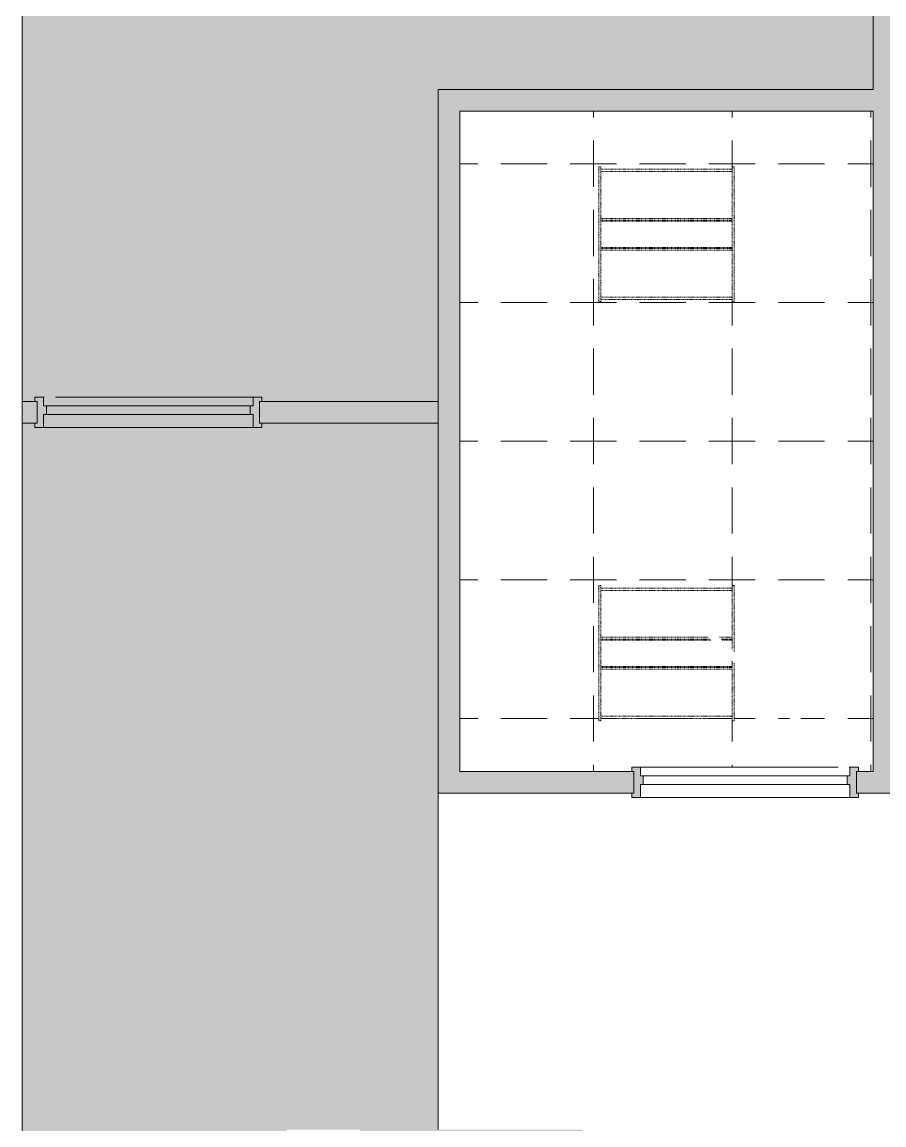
# Model space of a CAD drawing. Header units: inches. Extents: x 741 to 3125, y 9 to 2134.
# Drawn here: x 1646.2 to 1795.3, y 1797.7 to 1988.5 of the extents above; entities that cross this region are included whole.
import ezdxf

# ---------------------------------------------------------------- set-up
doc = ezdxf.new("R2010")
doc.units = ezdxf.units.IN
doc.header["$MEASUREMENT"] = 0
doc.linetypes.add('Demolished', pattern=[0.1875, 0.125, -0.0625])
for name, color, linetype, lineweight in [('A-CLNG-PATT', 13, 'Demolished', 9), ('A-DETL-GENF', 92, 'Continuous', 9), ('A-DETL-MEDM', 33, 'Continuous', 20), ('A-DETL-THIN', 151, 'Continuous', 9), ('A-DOOR', 31, 'Continuous', 13), ('A-WALL-PATT', 111, 'Continuous', 13), ('E-LITE-EQPM', 33, 'Demolished', 9), ('I-WALL', 2, 'Continuous', 13)]:
    doc.layers.add(name, color=color, linetype=linetype, lineweight=lineweight)

# ---------------------------------------------------------------- blocks, each defined once
blk = doc.blocks.new('Door - Single - Solid Door-V1-Level XX  RCP DEMO')
at = {"layer": 'A-DOOR'}
h = blk.add_hatch(color=10, dxfattribs=at)
h.paths.add_polyline_path([(23.24, -2.54), (23.62, -2.54), (23.62, -1.79), (23.24, -1.79), (23.24, 1.96), (23.62, 1.96), (23.62, 2.71), (22.12, 2.71), (22.12, 1.21), (21.62, 1.21), (21.62, -0.29), (22.12, -0.29), (22.12, -2.54)], flags=0)
h.paths.add_polyline_path([(-15.63, -2.54), (-14.13, -2.54), (-14.13, -0.29), (-13.63, -0.29), (-13.63, 1.21), (-14.13, 1.21), (-14.13, 2.71), (-15.63, 2.71), (-15.63, 1.96), (-15.26, 1.96), (-15.26, -1.79), (-15.63, -1.79), (-15.63, -2.29)], flags=0)
at = {"layer": 'A-DOOR', "color": 8, "lineweight": 20}
for p, q in [((-15.63, 1.96), (-15.63, 2.71)), ((-15.63, 2.71), (-14.13, 2.71)), ((-14.13, 2.71), (-14.13, 1.21)), ((22.12, 1.21), (22.12, 2.71)), ((22.12, 2.71), (23.62, 2.71)), ((23.62, 2.71), (23.62, 1.96)), ((-14.13, 1.21), (-13.63, 1.21)), ((-13.63, 1.21), (-13.63, -0.29)), ((21.62, -0.29), (21.62, 1.21)), ((21.62, 1.21), (22.12, 1.21)), ((-15.63, -2.54), (-15.63, -1.79)), ((-13.63, -0.29), (-14.13, -0.29)), ((-14.13, -0.29), (-14.13, -2.54)), ((22.12, -0.29), (21.62, -0.29)), ((22.12, -2.54), (22.12, -0.29)), ((23.62, -1.79), (23.62, -2.54)), ((-14.13, -2.54), (-15.63, -2.54)), ((23.62, -2.54), (22.12, -2.54))]:
    blk.add_line(p, q, dxfattribs=at)
at = {"layer": 'A-DOOR', "lineweight": 9}
for p, q in [((-14.13, 2.71), (-14.01, 2.71)), ((-12.06, 2.71), (22.12, 2.71)), ((-13.63, 1.21), (21.62, 1.21)), ((-13.63, -0.29), (21.62, -0.29)), ((-14.13, -2.54), (22.12, -2.54))]:
    blk.add_line(p, q, dxfattribs=at)
blk = doc.blocks.new('Door - Single - Solid Door-7732912-Level XX  RCP DEMO')
at = {"layer": 'A-DOOR'}
h = blk.add_hatch(color=10, dxfattribs=at)
h.paths.add_polyline_path([(-14.13, 2.54), (-15.63, 2.54), (-15.63, 1.79), (-15.26, 1.79), (-15.26, -1.96), (-15.63, -1.96), (-15.63, -2.71), (-14.13, -2.71), (-14.13, -1.21), (-13.63, -1.21), (-13.63, 0.29), (-14.13, 0.29), (-14.13, 1.79)], flags=0)
h.paths.add_polyline_path([(23.62, 2.54), (22.12, 2.54), (22.12, 0.29), (21.62, 0.29), (21.62, -1.21), (22.12, -1.21), (22.12, -2.71), (23.62, -2.71), (23.62, -1.96), (23.24, -1.96), (23.24, 1.79), (23.62, 1.79)], flags=0)
at = {"layer": 'A-DOOR', "color": 8, "lineweight": 20}
for p, q in [((-14.13, 2.54), (-15.63, 2.54)), ((-15.63, 2.54), (-15.63, 1.79)), ((-14.13, 0.29), (-14.13, 2.54)), ((22.12, 2.54), (22.12, 0.29)), ((23.62, 2.54), (22.12, 2.54)), ((23.62, 1.79), (23.62, 2.54)), ((-13.63, 0.29), (-14.13, 0.29)), ((-13.63, -1.21), (-13.63, 0.29)), ((21.62, 0.29), (21.62, -1.21)), ((22.12, 0.29), (21.62, 0.29)), ((-14.13, -1.21), (-13.63, -1.21)), ((-14.13, -2.71), (-14.13, -1.21)), ((21.62, -1.21), (22.12, -1.21)), ((22.12, -1.21), (22.12, -2.71)), ((-15.63, -1.96), (-15.63, -2.71)), ((-15.63, -2.71), (-14.13, -2.71)), ((22.12, -2.71), (23.62, -2.71)), ((23.62, -2.71), (23.62, -1.96))]:
    blk.add_line(p, q, dxfattribs=at)
at = {"layer": 'A-DOOR', "lineweight": 9}
for p, q in [((-14.13, 2.54), (22.12, 2.54)), ((-13.63, 0.29), (21.62, 0.29)), ((-13.63, -1.21), (21.62, -1.21)), ((-14.13, -2.71), (-14.01, -2.71)), ((-12.06, -2.71), (22.12, -2.71))]:
    blk.add_line(p, q, dxfattribs=at)
blk = doc.blocks.new('L-Recessed-Axis-Day-Acrylic - 2 x 2-V25-Level XX  RCP DEMO')
at = {"layer": 'E-LITE-EQPM', "color": 7}
for p, q in [((-11.7, 11.7), (-11.34, 11.7)), ((-11.7, 11.64), (-11.7, 11.7)), ((-11.7, 11.7), (-11.7, 11.64)), ((-11.7, 11.64), (-11.7, -11.64)), ((-11.34, 11.64), (-11.34, 11.7)), ((-11.34, 11.7), (-11.34, 11.64)), ((-11.34, -11.64), (-11.34, 11.64)), ((11.34, 11.7), (11.7, 11.7)), ((11.34, 11.64), (11.34, 11.7)), ((11.34, 11.7), (11.34, 11.64)), ((11.34, 11.64), (11.34, 0.6)), ((11.7, 11.64), (11.7, 11.7)), ((11.7, 11.7), (11.7, 11.64)), ((11.7, 0.24), (11.7, 11.64)), ((-11.34, 11.28), (11.34, 11.28)), ((-11.34, 10.88), (11.34, 10.88)), ((-11.34, 2.76), (7.24, 2.76)), ((-11.34, 2.47), (7.52, 2.47)), ((-11.34, 2.43), (7.57, 2.43)), ((-11.34, 2.29), (7.71, 2.29)), ((9.18, 2.76), (11.34, 2.76)), ((9.47, 2.47), (11.34, 2.47)), ((9.51, 2.43), (11.34, 2.43)), ((9.65, 2.29), (11.34, 2.29)), ((11.34, -1.34), (11.34, -11.64)), ((11.7, -11.64), (11.7, -1.7)), ((-11.34, -2.29), (11.34, -2.29)), ((-11.34, -2.43), (11.34, -2.43)), ((-11.34, -2.47), (11.34, -2.47)), ((-11.34, -2.76), (11.34, -2.76)), ((-11.34, -10.88), (11.34, -10.88)), ((11.34, -11.28), (-11.34, -11.28)), ((-11.7, -11.64), (-11.7, -11.7)), ((-11.7, -11.7), (-11.7, -11.64)), ((-11.34, -11.7), (-11.7, -11.7)), ((-11.34, -11.64), (-11.34, -11.7)), ((-11.34, -11.7), (-11.34, -11.64)), ((11.34, -11.64), (11.34, -11.7)), ((11.34, -11.7), (11.34, -11.64)), ((11.7, -11.7), (11.34, -11.7)), ((11.7, -11.64), (11.7, -11.7)), ((11.7, -11.7), (11.7, -11.64))]:
    blk.add_line(p, q, dxfattribs=at)
blk = doc.blocks.new('L-Recessed-Axis-Day-Acrylic - 2 x 2-V11-Level XX  RCP DEMO')
at = {"layer": 'E-LITE-EQPM', "color": 7}
for p, q in [((-11.7, 11.7), (-11.34, 11.7)), ((-11.7, 11.64), (-11.7, 11.7)), ((-11.7, 11.7), (-11.7, 11.64)), ((-11.7, 11.64), (-11.7, -11.64)), ((-11.34, 11.64), (-11.34, 11.7)), ((-11.34, 11.7), (-11.34, 11.64)), ((-11.34, -11.64), (-11.34, 11.64)), ((11.34, 11.7), (11.7, 11.7)), ((11.34, 11.64), (11.34, 11.7)), ((11.34, 11.7), (11.34, 11.64)), ((11.34, 11.64), (11.34, -11.64)), ((11.7, 11.64), (11.7, 11.7)), ((11.7, 11.7), (11.7, 11.64)), ((11.7, -11.64), (11.7, 11.64)), ((-11.34, 11.28), (11.34, 11.28)), ((-11.34, 10.88), (11.34, 10.88)), ((-11.34, 2.76), (11.34, 2.76)), ((-11.34, 2.47), (11.34, 2.47)), ((-11.34, 2.43), (11.34, 2.43)), ((-11.34, 2.29), (11.34, 2.29)), ((-11.34, -2.29), (11.34, -2.29)), ((-11.34, -2.43), (11.34, -2.43)), ((-11.34, -2.47), (11.34, -2.47)), ((-11.34, -2.76), (11.34, -2.76)), ((-11.34, -10.88), (11.34, -10.88)), ((11.34, -11.28), (-11.34, -11.28)), ((-11.7, -11.64), (-11.7, -11.7)), ((-11.7, -11.7), (-11.7, -11.64)), ((-11.34, -11.7), (-11.7, -11.7)), ((-11.34, -11.64), (-11.34, -11.7)), ((-11.34, -11.7), (-11.34, -11.64)), ((11.34, -11.64), (11.34, -11.7)), ((11.34, -11.7), (11.34, -11.64)), ((11.7, -11.7), (11.34, -11.7)), ((11.7, -11.64), (11.7, -11.7)), ((11.7, -11.7), (11.7, -11.64))]:
    blk.add_line(p, q, dxfattribs=at)
blk = doc.blocks.new('Break Line1 - Break Line 2-7655819-Level XX  RCP DEMO')
at = {"layer": 'A-DETL-MEDM'}
blk.add_line((1.5, 0), (1199.4, 0), dxfattribs=at)

msp = doc.modelspace()

# ---------------------------------------------------------------- hatches: boundary and pattern name
at = {"layer": 'A-CLNG-PATT', "lineweight": 13}
h = msp.add_hatch(dxfattribs=at)
h.set_pattern_fill('FP_16', color=10, style=0, pattern_type=2)
h.set_pattern_definition([(270, (1745.005, 1915.963), (-24, -24), [4, -4, 8, -4, -4]), (270, (1745.005, 1915.963), (-24, -24), [-20, 4, 0]), (180, (1745.005, 1915.963), (-24, 24), [4, -4, 8, -4, -4]), (180, (1745.005, 1915.963), (-24, 24), [-20, 4, 0])])
h.paths.add_polyline_path([(1721.92, 1858.84), (1751.67, 1858.84), (1751.67, 1859.59), (1787.35, 1859.59), (1769.37, 1877.57), (1769.37, 1867.63), (1769.01, 1867.63), (1769.01, 1868), (1746.33, 1868), (1746.33, 1867.63), (1745.97, 1867.63), (1745.97, 1890.91), (1746.33, 1890.91), (1746.33, 1890.55), (1769.01, 1890.55), (1769.01, 1890.91), (1769.37, 1890.91), (1769.37, 1879.51), (1789.29, 1859.59), (1790.92, 1859.59), (1790.92, 1858.84), (1793.42, 1858.84), (1793.42, 1973.09), (1721.92, 1973.09), (1721.92, 1878.54)], flags=0)
h.paths.add_polyline_path([(1769.01, 1876.52), (1769.01, 1876.8), (1746.33, 1876.8), (1746.33, 1876.52), (1767.62, 1876.52)], flags=0)
h.paths.add_polyline_path([(1765.19, 1881.75), (1764.9, 1882.03), (1746.33, 1882.03), (1746.33, 1881.75), (1762.86, 1881.75)], flags=0)
h.paths.add_polyline_path([(1767.62, 1881.75), (1769.01, 1881.75), (1769.01, 1882.03), (1766.85, 1882.03), (1767.13, 1881.75)], flags=0)
h.paths.add_polyline_path([(1769.37, 1940.13), (1769.01, 1940.13), (1769.01, 1940.5), (1746.33, 1940.5), (1746.33, 1940.13), (1745.97, 1940.13), (1745.97, 1963.41), (1746.33, 1963.41), (1746.33, 1963.05), (1769.01, 1963.05), (1769.01, 1963.41), (1769.37, 1963.41), (1769.37, 1940.54)], flags=0)
h.paths.add_polyline_path([(1746.33, 1949.02), (1769.01, 1949.02), (1769.01, 1949.3), (1746.33, 1949.3)], flags=0)
h.paths.add_polyline_path([(1767.62, 1954.25), (1769.01, 1954.25), (1769.01, 1954.53), (1746.33, 1954.53), (1746.33, 1954.25), (1755.45, 1954.25)], flags=0)
at = {"layer": 'A-DETL-GENF'}
h = msp.add_hatch(color=9, dxfattribs=at)
h.paths.add_polyline_path([(1695.79, 1499.04), (1815.2, 1499.04), (1815.2, 1575.02), (1796.14, 1575.02), (1796.14, 1570.5), (1792.39, 1570.5), (1792.39, 1593.15), (1692.01, 1593.15), (1692.01, 1632.54), (1691.26, 1632.54), (1691.26, 1634.04), (1693.51, 1634.04), (1693.51, 1634.54), (1695.01, 1634.54), (1695.01, 1634.04), (1696.51, 1634.04), (1696.51, 1632.54), (1695.76, 1632.54), (1695.79, 1621.02), (1696.26, 1621.02), (1696.26, 1602.02), (1695.76, 1602.02), (1695.79, 1596.9), (1792.39, 1596.9), (1792.39, 1668.29), (1698.39, 1668.29), (1696.51, 1670.17), (1695.76, 1669.42), (1695.76, 1670.29), (1695.01, 1670.29), (1695.01, 1669.79), (1693.51, 1669.79), (1693.51, 1670.29), (1691.26, 1670.29), (1691.26, 1671.79), (1692.01, 1671.79), (1692.01, 1748.74), (1695.76, 1748.74), (1695.79, 1672.04), (1792.39, 1672.04), (1792.39, 1793.11), (1743.14, 1793.11), (1743.14, 1796.86), (1718.17, 1796.86), (1718.17, 1919.11), (1687.67, 1919.11), (1687.67, 1918.36), (1686.17, 1918.36), (1686.17, 1920.61), (1685.67, 1920.61), (1685.67, 1922.11), (1686.17, 1922.11), (1686.17, 1923.61), (1687.67, 1923.61), (1687.67, 1922.86), (1718.17, 1922.86), (1718.17, 1976.84), (1793.42, 1976.84), (1793.42, 2113.98), (1646.2, 2113.98), (1646.2, 2113.92), (1656.04, 2113.92), (1656.04, 2095.92), (1646.2, 2095.92), (1646.2, 1922.86), (1648.42, 1922.86), (1648.42, 1923.61), (1649.92, 1923.61), (1649.92, 1922.11), (1650.42, 1922.11), (1650.42, 1920.61), (1649.92, 1920.61), (1649.92, 1918.36), (1648.42, 1918.36), (1648.42, 1919.11), (1646.2, 1919.11), (1646.2, 1541.3), (1674.04, 1541.3), (1674.04, 1542.05), (1675.54, 1542.05), (1675.54, 1541.3), (1692.04, 1541.3), (1692.04, 1547.15), (1695.79, 1547.15), (1695.79, 1536.13)], flags=0)
h.paths.add_polyline_path([(1815.2, 1613.02), (1815.2, 1624.17), (1796.14, 1624.17), (1796.14, 1613.02)], flags=0)
h.paths.add_polyline_path([(1815.2, 1662.17), (1815.2, 1756.99), (1796.14, 1756.99), (1796.14, 1662.17)], flags=0)
h.paths.add_polyline_path([(1695.79, 1668.29), (1695.76, 1668.29), (1695.79, 1668.94), (1696.44, 1668.29)], flags=0)
h.paths.add_polyline_path([(1695.76, 1787.24), (1692.01, 1787.24), (1692.01, 1796.86), (1704.64, 1796.86), (1704.64, 1793.11), (1695.76, 1793.11), (1695.76, 1792.11)], flags=0)
at = {"layer": 'A-WALL-PATT', "lineweight": 9}
for points in [[(1797.17, 1858.84), (1797.17, 2112.92), (1793.42, 2112.92), (1793.42, 1858.84)], [(1721.92, 1855.09), (1721.92, 1976.84), (1718.17, 1976.84), (1718.17, 1855.09), (1718.94, 1855.09)], [(1721.92, 1973.09), (1793.42, 1973.09), (1793.42, 1976.84), (1721.92, 1976.84)]]:
    msp.add_hatch(color=7, dxfattribs=at).paths.add_polyline_path(points, flags=0)
h = msp.add_hatch(color=7, dxfattribs=at)
h.paths.add_polyline_path([(1718.17, 1919.11), (1718.17, 1922.86), (1687.29, 1922.86), (1687.29, 1919.11), (1717.89, 1919.11)], flags=0)
h.paths.add_polyline_path([(1648.79, 1919.11), (1648.79, 1922.86), (1646.2, 1922.86), (1646.2, 1919.11)], flags=0)
h = msp.add_hatch(color=7, dxfattribs=at)
h.paths.add_polyline_path([(1791.96, 1855.09), (1823.29, 1855.09), (1823.29, 1858.84), (1790.54, 1858.84), (1790.54, 1855.09)], flags=0)
h.paths.add_polyline_path([(1743.28, 1855.09), (1752.04, 1855.09), (1752.04, 1858.84), (1721.92, 1858.84), (1721.92, 1855.09), (1722.15, 1855.09)], flags=0)

# ---------------------------------------------------------------- linework, layer by layer
at = {"layer": 'A-DETL-THIN'}
for p, q in [((1793.42, 1976.84), (1793.42, 2113.98)), ((1718.17, 1796.86), (1718.17, 1976.84)), ((1718.17, 1976.84), (1793.42, 1976.84))]:
    msp.add_line(p, q, dxfattribs=at)
at = {"layer": 'I-WALL', "color": 8, "lineweight": 20}
for p, q in [((1793.42, 1976.84), (1793.42, 2112.92)), ((1718.17, 1922.86), (1718.17, 1976.84)), ((1718.17, 1976.84), (1793.42, 1976.84)), ((1721.92, 1973.09), (1721.92, 1858.84)), ((1793.42, 1973.09), (1721.92, 1973.09)), ((1793.42, 1858.84), (1793.42, 1973.09)), ((1646.2, 1922.86), (1648.79, 1922.86)), ((1648.79, 1922.86), (1648.79, 1919.11)), ((1687.29, 1919.11), (1687.29, 1922.86)), ((1687.29, 1922.86), (1718.17, 1922.86)), ((1648.79, 1919.11), (1646.2, 1919.11)), ((1718.17, 1919.11), (1687.29, 1919.11)), ((1718.17, 1855.09), (1718.17, 1919.11)), ((1721.92, 1858.84), (1752.04, 1858.84)), ((1752.04, 1858.84), (1752.04, 1855.09)), ((1790.54, 1855.09), (1790.54, 1858.84)), ((1790.54, 1858.84), (1793.42, 1858.84)), ((1752.04, 1855.09), (1718.17, 1855.09)), ((1823.29, 1855.09), (1790.54, 1855.09))]:
    msp.add_line(p, q, dxfattribs=at)

# ---------------------------------------------------------------- block references
at = {"layer": 'A-DETL-GENF', "rotation": 89.99999999999987}
msp.add_blockref('Break Line1 - Break Line 2-7655819-Level XX  RCP DEMO', (1646.2, 934.45), dxfattribs=at)
at = {"layer": 'A-DOOR'}
msp.add_blockref('Door - Single - Solid Door-V1-Level XX  RCP DEMO', (1664.05, 1920.9), dxfattribs=at)
at = {"layer": 'A-DOOR', "rotation": 180}
msp.add_blockref('Door - Single - Solid Door-7732912-Level XX  RCP DEMO', (1775.29, 1856.87), dxfattribs=at)
at = {"layer": 'E-LITE-EQPM', "color": 7}
for name, p in [('L-Recessed-Axis-Day-Acrylic - 2 x 2-V11-Level XX  RCP DEMO', (1757.67, 1951.77)), ('L-Recessed-Axis-Day-Acrylic - 2 x 2-V25-Level XX  RCP DEMO', (1757.67, 1879.27))]:
    msp.add_blockref(name, p, dxfattribs=at)

doc.saveas('drawing.dxf')
